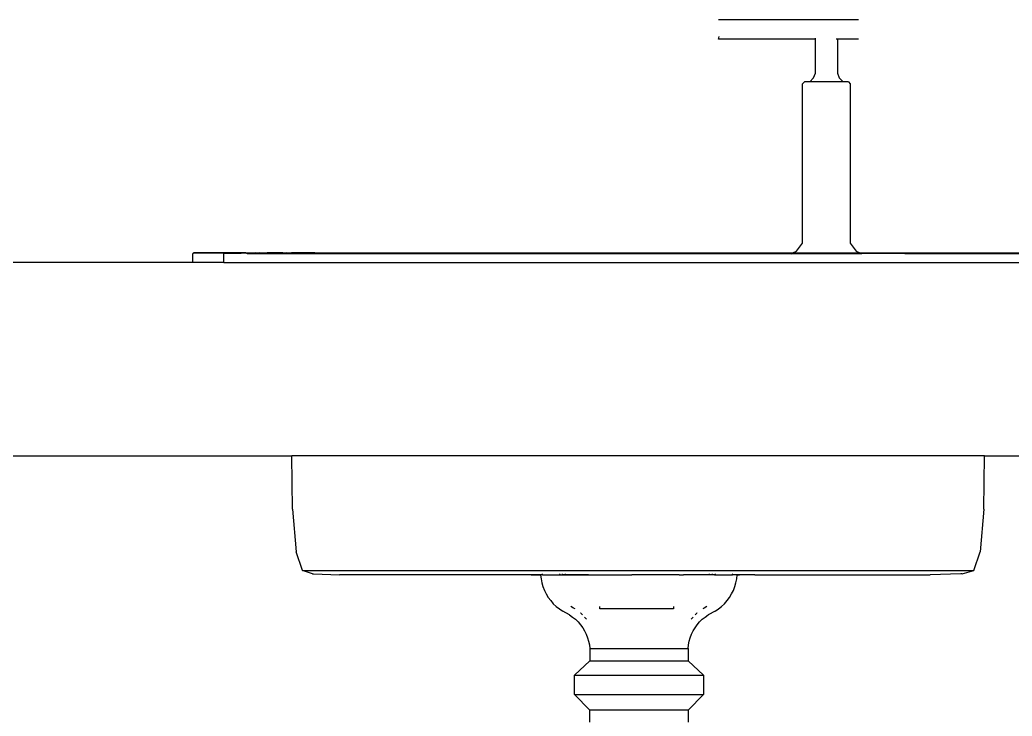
# Model space of a CAD drawing. Header units: inches. Extents: x 7263 to 14962, y 1317 to 2926.
# Drawn here: x 7429.687 to 7430.2, y 1507.609 to 1507.969 of the extents above; entities that cross this region are included whole.
import ezdxf

# ---------------------------------------------------------------- set-up
doc = ezdxf.new("R2010")
doc.units = ezdxf.units.IN
doc.header["$MEASUREMENT"] = 0

msp = doc.modelspace()

# ---------------------------------------------------------------- linework, layer by layer
for p, q in [((7430.12026, 1507.96879), (7430.04787, 1507.96879)), ((7430.04787, 1507.9588), (7430.04819, 1507.96026)), ((7430.09797, 1507.9588), (7430.04787, 1507.9588)), ((7430.09797, 1507.9588), (7430.09797, 1507.95925)), ((7430.09797, 1507.94132), (7430.09797, 1507.9588)), ((7430.10924, 1507.9588), (7430.1087, 1507.9588)), ((7430.10937, 1507.95902), (7430.10937, 1507.9588)), ((7430.12026, 1507.9588), (7430.10937, 1507.9588)), ((7430.10937, 1507.9588), (7430.10937, 1507.94132)), ((7430.09702, 1507.93886), (7430.09797, 1507.94132)), ((7430.10937, 1507.94132), (7430.11033, 1507.93886)), ((7430.09135, 1507.93578), (7430.0923, 1507.93673)), ((7430.09135, 1507.85338), (7430.09135, 1507.93578)), ((7430.09506, 1507.93673), (7430.0923, 1507.93673)), ((7430.09506, 1507.93673), (7430.09702, 1507.93886)), ((7430.11229, 1507.93673), (7430.09506, 1507.93673)), ((7430.11033, 1507.93886), (7430.11229, 1507.93673)), ((7430.11505, 1507.93673), (7430.11229, 1507.93673)), ((7430.11505, 1507.93673), (7430.11599, 1507.93578)), ((7430.11599, 1507.93578), (7430.11599, 1507.85338)), ((7430.08828, 1507.84929), (7430.09135, 1507.85338)), ((7430.11599, 1507.85338), (7430.11906, 1507.84929)), ((7429.77639, 1507.84821), (7429.77627, 1507.84788)), ((7429.77627, 1507.84345), (7429.77627, 1507.84788)), ((7429.77637, 1507.84788), (7429.77646, 1507.84813)), ((7429.77646, 1507.84813), (7429.77639, 1507.84821)), ((7429.77639, 1507.84821), (7429.7765, 1507.84821)), ((7429.77671, 1507.84821), (7429.77646, 1507.84813)), ((7429.7765, 1507.84821), (7429.77672, 1507.84832)), ((7429.77671, 1507.84821), (7429.7765, 1507.84821)), ((7429.79227, 1507.84821), (7429.77671, 1507.84821)), ((7429.7926, 1507.84832), (7429.77672, 1507.84832)), ((7429.79227, 1507.84821), (7429.79236, 1507.84813)), ((7429.79261, 1507.84821), (7429.79227, 1507.84821)), ((7429.79236, 1507.84813), (7429.79228, 1507.84788)), ((7429.79228, 1507.84345), (7429.79228, 1507.84788)), ((7429.79236, 1507.84813), (7429.79261, 1507.84821)), ((7429.7926, 1507.84832), (7429.80411, 1507.84825)), ((7429.80358, 1507.84832), (7429.7926, 1507.84832)), ((7429.79261, 1507.84821), (7429.80113, 1507.84821)), ((7429.80411, 1507.84825), (7429.80113, 1507.84821)), ((7429.80358, 1507.84832), (7429.80411, 1507.84825)), ((7429.80358, 1507.84832), (7429.80879, 1507.84832)), ((7429.80411, 1507.84825), (7429.80414, 1507.84821)), ((7429.80414, 1507.84821), (7429.80614, 1507.84825)), ((7429.80414, 1507.84821), (7429.80426, 1507.84805)), ((7429.80426, 1507.84788), (7429.80426, 1507.84805)), ((7429.80426, 1507.84805), (7429.81537, 1507.84805)), ((7429.80614, 1507.84825), (7429.8097, 1507.84828)), ((7429.8097, 1507.84828), (7429.80879, 1507.84832)), ((7429.81059, 1507.84832), (7429.8097, 1507.84828)), ((7429.81031, 1507.84825), (7429.8097, 1507.84828)), ((7429.81031, 1507.84825), (7429.81465, 1507.84832)), ((7429.81031, 1507.84825), (7429.81129, 1507.84832)), ((7429.81031, 1507.84825), (7429.81134, 1507.84821)), ((7429.81059, 1507.84832), (7429.81129, 1507.84832)), ((7429.81129, 1507.84832), (7429.81465, 1507.84832)), ((7429.81129, 1507.84832), (7429.81518, 1507.84825)), ((7429.81134, 1507.84821), (7429.81518, 1507.84825)), ((7429.81134, 1507.84821), (7429.81537, 1507.84805)), ((7429.82278, 1507.84832), (7429.81465, 1507.84832)), ((7429.81518, 1507.84825), (7429.81679, 1507.84825)), ((7429.81537, 1507.84805), (7429.82949, 1507.84805)), ((7429.81704, 1507.84821), (7429.81679, 1507.84825)), ((7429.81964, 1507.84825), (7429.81704, 1507.84821)), ((7429.8236, 1507.84828), (7429.81964, 1507.84825)), ((7429.81964, 1507.84825), (7429.82334, 1507.84821)), ((7429.8236, 1507.84828), (7429.82278, 1507.84832)), ((7429.82423, 1507.84825), (7429.82334, 1507.84821)), ((7429.82461, 1507.84832), (7429.8236, 1507.84828)), ((7429.8236, 1507.84828), (7429.82423, 1507.84825)), ((7429.82495, 1507.84825), (7429.82423, 1507.84825)), ((7429.82461, 1507.84832), (7429.82718, 1507.84832)), ((7429.82495, 1507.84825), (7429.82718, 1507.84832)), ((7429.8253, 1507.84821), (7429.82495, 1507.84825)), ((7429.8253, 1507.84821), (7429.82947, 1507.84825)), ((7429.8253, 1507.84821), (7429.82949, 1507.84805)), ((7429.83924, 1507.84832), (7429.82718, 1507.84832)), ((7429.82947, 1507.84825), (7429.83924, 1507.84832)), ((7429.83924, 1507.84821), (7429.82947, 1507.84825)), ((7429.82947, 1507.84825), (7429.8417, 1507.84825)), ((7429.82949, 1507.84805), (7430.08581, 1507.84805)), ((7429.83924, 1507.84832), (7430.08635, 1507.84832)), ((7429.8417, 1507.84825), (7429.83924, 1507.84821)), ((7429.8417, 1507.84825), (7429.85603, 1507.84825)), ((7429.85603, 1507.84825), (7429.85991, 1507.84821)), ((7429.85991, 1507.84821), (7430.05979, 1507.84821)), ((7430.07535, 1507.84825), (7430.05979, 1507.84821)), ((7430.08614, 1507.84821), (7430.07535, 1507.84825)), ((7430.08548, 1507.84788), (7430.08581, 1507.84805)), ((7430.08581, 1507.84805), (7430.08614, 1507.84821)), ((7430.08581, 1507.84805), (7430.12154, 1507.84805)), ((7430.08614, 1507.84821), (7430.08622, 1507.84825)), ((7430.08622, 1507.84825), (7430.08635, 1507.84832)), ((7430.08968, 1507.84825), (7430.08622, 1507.84825)), ((7430.08635, 1507.84832), (7430.08828, 1507.84929)), ((7430.08635, 1507.84832), (7430.12099, 1507.84832)), ((7430.08968, 1507.84825), (7430.09588, 1507.84821)), ((7430.0967, 1507.84825), (7430.09588, 1507.84821)), ((7430.0967, 1507.84825), (7430.11096, 1507.84825)), ((7430.11179, 1507.84821), (7430.11096, 1507.84825)), ((7430.11179, 1507.84821), (7430.11442, 1507.84825)), ((7430.11442, 1507.84825), (7430.12113, 1507.84825)), ((7430.11906, 1507.84929), (7430.12099, 1507.84832)), ((7430.12099, 1507.84832), (7430.12113, 1507.84825)), ((7430.12099, 1507.84832), (7430.20652, 1507.84832)), ((7430.12113, 1507.84825), (7430.12121, 1507.84821)), ((7430.12846, 1507.84825), (7430.12121, 1507.84821)), ((7430.12121, 1507.84821), (7430.12154, 1507.84805)), ((7430.12154, 1507.84805), (7430.12187, 1507.84788)), ((7430.20643, 1507.84805), (7430.12154, 1507.84805)), ((7430.12904, 1507.84821), (7430.12846, 1507.84825)), ((7430.12904, 1507.84821), (7430.13021, 1507.84825)), ((7430.13021, 1507.84825), (7430.14389, 1507.84825)), ((7430.14389, 1507.84825), (7430.14495, 1507.84821)), ((7430.20637, 1507.84788), (7430.1442, 1507.84788)), ((7430.14495, 1507.84821), (7430.14579, 1507.84825)), ((7430.14579, 1507.84825), (7430.15784, 1507.84821)), ((7430.15899, 1507.84825), (7430.15784, 1507.84821)), ((7430.15899, 1507.84825), (7430.15982, 1507.84825)), ((7430.15982, 1507.84825), (7430.16879, 1507.84821)), ((7430.16879, 1507.84821), (7430.17095, 1507.84825)), ((7430.17246, 1507.84825), (7430.17095, 1507.84825)), ((7430.17246, 1507.84825), (7430.17374, 1507.84821)), ((7430.17374, 1507.84821), (7430.17712, 1507.84821)), ((7430.18004, 1507.84825), (7430.17712, 1507.84821)), ((7430.18288, 1507.84821), (7430.18004, 1507.84825)), ((7430.183, 1507.84825), (7430.18288, 1507.84821)), ((7430.18469, 1507.84821), (7430.183, 1507.84825)), ((7430.1892, 1507.84821), (7430.18469, 1507.84821)), ((7430.19147, 1507.84825), (7430.1892, 1507.84821)), ((7430.19302, 1507.84821), (7430.19147, 1507.84825)), ((7430.20648, 1507.84821), (7430.19302, 1507.84821)), ((7429.77627, 1507.84345), (7428.84212, 1507.84345)), ((7429.79228, 1507.84345), (7429.77627, 1507.84345)), ((7429.79228, 1507.84345), (7430.7515, 1507.84345)), ((7428.84212, 1507.74345), (7429.82735, 1507.74345)), ((7429.82768, 1507.7159), (7429.82735, 1507.74345)), ((7430.18546, 1507.74345), (7429.82735, 1507.74345)), ((7430.18512, 1507.7159), (7430.18546, 1507.74345)), ((7430.18546, 1507.74345), (7430.21225, 1507.74345)), ((7429.82768, 1507.7159), (7429.82957, 1507.69378)), ((7430.18512, 1507.7159), (7430.18318, 1507.69378)), ((7429.83281, 1507.68418), (7429.82957, 1507.69378)), ((7430.17984, 1507.68418), (7430.18318, 1507.69378)), ((7429.83802, 1507.68256), (7429.83281, 1507.68418)), ((7429.83281, 1507.68418), (7430.17984, 1507.68418)), ((7430.17384, 1507.68256), (7430.17984, 1507.68418)), ((7429.83802, 1507.68256), (7429.83851, 1507.68256)), ((7429.83851, 1507.68256), (7429.85199, 1507.68202)), ((7429.94201, 1507.68202), (7429.85199, 1507.68202)), ((7429.94421, 1507.68202), (7429.94201, 1507.68202)), ((7429.95115, 1507.68197), (7429.94421, 1507.68202)), ((7429.95691, 1507.68202), (7429.94421, 1507.68202)), ((7429.95115, 1507.68197), (7429.95597, 1507.68185)), ((7429.95691, 1507.68197), (7429.95115, 1507.68197)), ((7429.95597, 1507.68185), (7429.95619, 1507.6799)), ((7429.95597, 1507.68185), (7429.95618, 1507.68185)), ((7429.95619, 1507.6799), (7429.9566, 1507.67787)), ((7429.95691, 1507.68227), (7429.95694, 1507.68256)), ((7429.95691, 1507.68202), (7429.95691, 1507.68227)), ((7429.95691, 1507.68197), (7429.95691, 1507.68202)), ((7429.95691, 1507.68202), (7429.96605, 1507.68202)), ((7429.95691, 1507.68197), (7429.96607, 1507.68197)), ((7429.96571, 1507.68256), (7429.96599, 1507.68219)), ((7429.96599, 1507.68219), (7429.96605, 1507.68202)), ((7429.96605, 1507.68202), (7429.96607, 1507.68197)), ((7429.96605, 1507.68202), (7429.96739, 1507.68202)), ((7429.96607, 1507.68197), (7429.96741, 1507.68197)), ((7429.96734, 1507.68216), (7429.96726, 1507.68256)), ((7429.96739, 1507.68202), (7429.96734, 1507.68216)), ((7429.96741, 1507.68197), (7429.96739, 1507.68202)), ((7429.96739, 1507.68202), (7429.96871, 1507.68202)), ((7429.96872, 1507.68197), (7429.96741, 1507.68197)), ((7429.96866, 1507.68256), (7429.96871, 1507.68202)), ((7429.96871, 1507.68202), (7429.96872, 1507.68197)), ((7429.96871, 1507.68202), (7429.98069, 1507.68199)), ((7429.96992, 1507.68197), (7429.96872, 1507.68197)), ((7429.98069, 1507.68199), (7429.96992, 1507.68197)), ((7429.98069, 1507.68199), (7430.00315, 1507.68202)), ((7430.00928, 1507.68202), (7430.00315, 1507.68202)), ((7430.02755, 1507.68199), (7430.00928, 1507.68202)), ((7430.02755, 1507.68199), (7430.02988, 1507.68199)), ((7430.0427, 1507.68197), (7430.02988, 1507.68199)), ((7430.04327, 1507.68197), (7430.0427, 1507.68197)), ((7430.04327, 1507.68197), (7430.04332, 1507.68256)), ((7430.04458, 1507.68197), (7430.04327, 1507.68197)), ((7430.04464, 1507.68216), (7430.04458, 1507.68197)), ((7430.04592, 1507.68197), (7430.04458, 1507.68197)), ((7430.04472, 1507.68256), (7430.04464, 1507.68216)), ((7430.04592, 1507.68197), (7430.046, 1507.68219)), ((7430.04592, 1507.68197), (7430.05508, 1507.68197)), ((7430.046, 1507.68219), (7430.04628, 1507.68256)), ((7430.05505, 1507.68256), (7430.05508, 1507.68227)), ((7430.05508, 1507.68227), (7430.05508, 1507.68197)), ((7430.05873, 1507.68197), (7430.05508, 1507.68197)), ((7430.05692, 1507.67787), (7430.05733, 1507.6799)), ((7430.05733, 1507.6799), (7430.05755, 1507.68189)), ((7430.05755, 1507.68189), (7430.05873, 1507.68197)), ((7430.06033, 1507.68197), (7430.05873, 1507.68197)), ((7430.06467, 1507.68202), (7430.06033, 1507.68197)), ((7430.06674, 1507.68202), (7430.06467, 1507.68202)), ((7430.06674, 1507.68202), (7430.15736, 1507.68202)), ((7430.17309, 1507.68256), (7430.15736, 1507.68202)), ((7430.17384, 1507.68256), (7430.17309, 1507.68256)), ((7429.9566, 1507.67787), (7429.95718, 1507.67588)), ((7429.95718, 1507.67588), (7429.95794, 1507.67394)), ((7429.95794, 1507.67394), (7429.95886, 1507.67208)), ((7430.05466, 1507.67208), (7430.05558, 1507.67394)), ((7430.05558, 1507.67394), (7430.05633, 1507.67588)), ((7430.05633, 1507.67588), (7430.05692, 1507.67787)), ((7429.95886, 1507.67208), (7429.95994, 1507.67031)), ((7429.95994, 1507.67031), (7429.96117, 1507.66863)), ((7429.96117, 1507.66863), (7429.96254, 1507.66707)), ((7430.05098, 1507.66707), (7430.05235, 1507.66863)), ((7430.05235, 1507.66863), (7430.05358, 1507.67031)), ((7430.05358, 1507.67031), (7430.05466, 1507.67208)), ((7429.96254, 1507.66707), (7429.96404, 1507.66563)), ((7429.96404, 1507.66563), (7429.96565, 1507.66433)), ((7429.96565, 1507.66433), (7429.96738, 1507.66318)), ((7429.97088, 1507.66125), (7429.96738, 1507.66318)), ((7429.97305, 1507.66482), (7429.97158, 1507.66563)), ((7429.97378, 1507.66433), (7429.97305, 1507.66482)), ((7429.98652, 1507.66435), (7429.98652, 1507.66563)), ((7430.02465, 1507.66435), (7429.98652, 1507.66435)), ((7430.02465, 1507.66563), (7430.02465, 1507.66435)), ((7430.04046, 1507.66482), (7430.03973, 1507.66433)), ((7430.04194, 1507.66563), (7430.04046, 1507.66482)), ((7430.04614, 1507.66318), (7430.04264, 1507.66125)), ((7430.04614, 1507.66318), (7430.04786, 1507.66433)), ((7430.04786, 1507.66433), (7430.04948, 1507.66563)), ((7430.04948, 1507.66563), (7430.05098, 1507.66707)), ((7429.97088, 1507.66125), (7429.97247, 1507.66018)), ((7429.97247, 1507.66018), (7429.97396, 1507.65898)), ((7429.97396, 1507.65898), (7429.97534, 1507.65765)), ((7429.97673, 1507.66212), (7429.97665, 1507.66218)), ((7429.97763, 1507.66125), (7429.97673, 1507.66212)), ((7429.97973, 1507.65898), (7429.97868, 1507.66018)), ((7430.03484, 1507.66018), (7430.03378, 1507.65898)), ((7430.03679, 1507.66212), (7430.03589, 1507.66125)), ((7430.03686, 1507.66218), (7430.03679, 1507.66212)), ((7430.03817, 1507.65765), (7430.03955, 1507.65898)), ((7430.03955, 1507.65898), (7430.04105, 1507.66018)), ((7430.04105, 1507.66018), (7430.04264, 1507.66125)), ((7429.97534, 1507.65765), (7429.97661, 1507.6562)), ((7429.97661, 1507.6562), (7429.97774, 1507.65465)), ((7429.97774, 1507.65465), (7429.97873, 1507.65301)), ((7429.97873, 1507.65301), (7429.97957, 1507.65129)), ((7430.03395, 1507.65129), (7430.03479, 1507.65301)), ((7430.03479, 1507.65301), (7430.03578, 1507.65465)), ((7430.03578, 1507.65465), (7430.03691, 1507.6562)), ((7430.03691, 1507.6562), (7430.03817, 1507.65765)), ((7429.97957, 1507.65129), (7429.98026, 1507.6495)), ((7429.98026, 1507.6495), (7429.98079, 1507.64766)), ((7429.98079, 1507.64766), (7429.98116, 1507.64578)), ((7430.03236, 1507.64578), (7430.03273, 1507.64766)), ((7430.03273, 1507.64766), (7430.03326, 1507.6495)), ((7430.03326, 1507.6495), (7430.03395, 1507.65129)), ((7429.98116, 1507.64578), (7429.98136, 1507.64387)), ((7429.98136, 1507.64387), (7429.98136, 1507.63752)), ((7429.98136, 1507.64387), (7430.03216, 1507.64387)), ((7430.03216, 1507.64387), (7430.03236, 1507.64578)), ((7430.03216, 1507.64387), (7430.03216, 1507.63752)), ((7429.97342, 1507.63004), (7429.98136, 1507.63752)), ((7429.98136, 1507.63752), (7430.03216, 1507.63752)), ((7430.03216, 1507.63752), (7430.0401, 1507.63004)), ((7429.97342, 1507.62006), (7429.97342, 1507.63004)), ((7429.97342, 1507.63004), (7430.0401, 1507.63004)), ((7430.0401, 1507.63004), (7430.0401, 1507.62006)), ((7429.98136, 1507.61212), (7429.97342, 1507.62006)), ((7429.97342, 1507.62006), (7430.0401, 1507.62006)), ((7430.0401, 1507.62006), (7430.03216, 1507.61212)), ((7429.98136, 1507.60577), (7429.98136, 1507.61212)), ((7430.03216, 1507.61212), (7429.98136, 1507.61212)), ((7430.03216, 1507.61212), (7430.03216, 1507.60577))]:
    msp.add_line(p, q)

doc.saveas('drawing.dxf')
